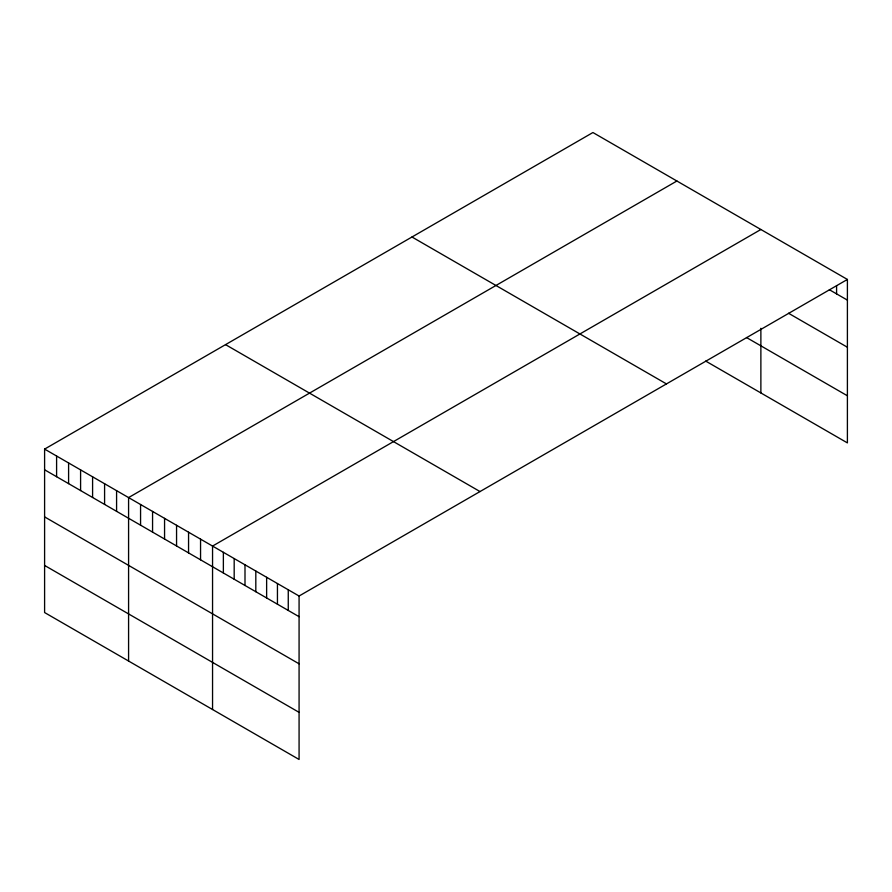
<?xml version="1.0" encoding="UTF-8"?>
<svg xmlns="http://www.w3.org/2000/svg" width="892" height="892" viewBox="0 0 892 892"><rect width="100%" height="100%" fill="white"/><g stroke="black" fill="none" stroke-linecap="round" stroke-linejoin="round"><path stroke-width="1.34" d="M44.6 449.1L299.076 596.023L299.076 759.471L44.6 612.548L44.6 449.1L592.924 132.529L847.4 279.452L847.4 442.9L705.695 361.082M676.905 181.009L128.582 497.591L128.582 661.028M760.876 229.5L212.552 546.071L212.552 709.519M299.076 596.023L847.4 279.452M829.37 289.722L847.4 300.125M788.517 313.248L847.4 347.244M746.481 337.522L847.4 395.78M411.981 237.004L666.458 383.917M225.542 344.635L480.019 491.559M44.6 469.783L299.076 616.695M44.6 516.892L299.076 663.815M44.6 565.439L299.076 712.351M836.584 285.607L836.584 293.881M760.876 328.301L760.876 392.948M288.261 589.779L288.261 610.451M277.445 583.535L277.445 604.207M266.63 577.291L266.63 597.963M255.814 571.047L255.814 591.719M244.999 564.803L244.999 585.475M234.183 558.559L234.183 579.231M223.368 552.315L223.368 572.987M200.555 539.147L200.555 559.819M188.558 532.223L188.558 552.895M176.56 525.288L176.56 545.971M164.563 518.363L164.563 539.036M152.565 511.439L152.565 532.111M140.568 504.515L140.568 525.187M116.584 490.656L116.584 511.339M104.587 483.732L104.587 504.415M92.59 476.807L92.59 497.48M80.592 469.883L80.592 490.555M68.595 462.959L68.595 483.631M56.597 456.024L56.597 476.707"/></g></svg>
